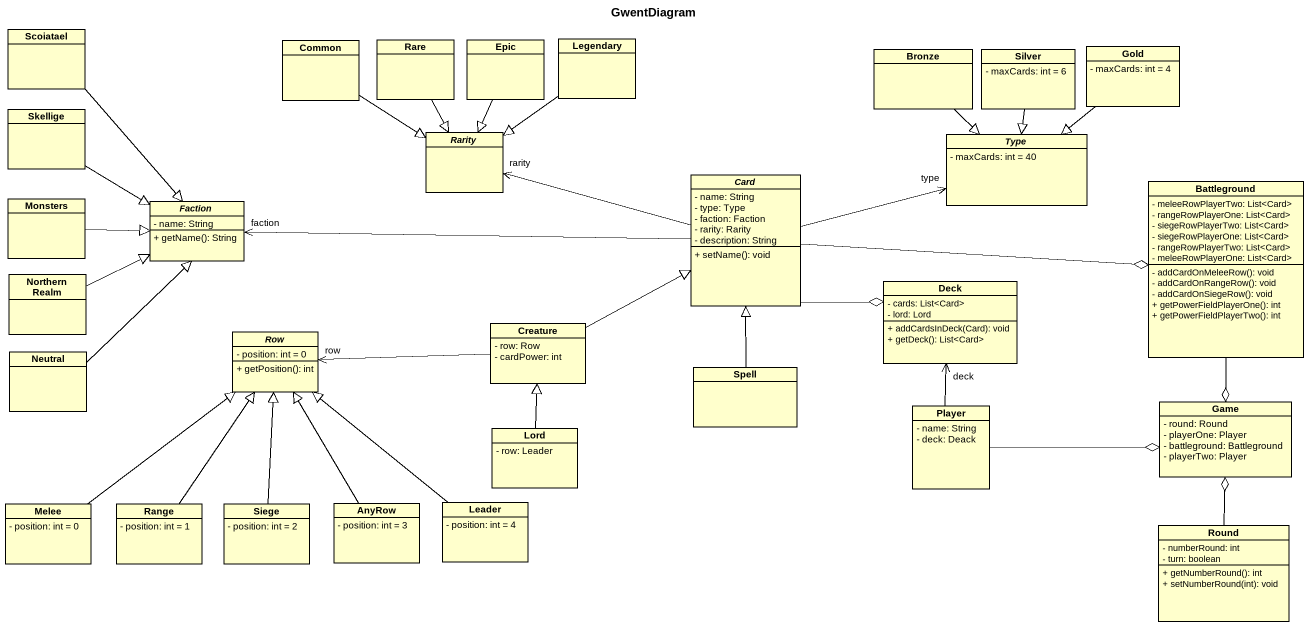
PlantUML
@startuml
title GwentDiagram
hide circle
hide empty members
skinparam classAttributeIconSize 0
class Scoiatael
class Common
class Rare
class Epic
class Legendary
class Bronze
class Silver {
  - maxCards: int = 6
}
class Gold {
  - maxCards: int = 4
}
class Skellige
abstract class Rarity
abstract class Type {
  - maxCards: int = 40
}
abstract class "Card" as Card_ {
  - name: String
  - type: Type
  - faction: Faction
  - rarity: Rarity
  - description: String
  + setName(): void
}
class Battleground {
  - meleeRowPlayerTwo: List<Card>
  - rangeRowPlayerOne: List<Card>
  - siegeRowPlayerTwo: List<Card>
  - siegeRowPlayerOne: List<Card>
  - rangeRowPlayerTwo: List<Card>
  - meleeRowPlayerOne: List<Card>
  - addCardOnMeleeRow(): void
  - addCardOnRangeRow(): void
  - addCardOnSiegeRow(): void
  + getPowerFieldPlayerOne(): int
  + getPowerFieldPlayerTwo(): int
}
class Monsters
abstract class Faction {
  - name: String
  + getName(): String
}
class "Northern Realm" as Northern_Realm
class Deck {
  - cards: List<Card>
  - lord: Lord
  + addCardsInDeck(Card): void
  + getDeck(): List<Card>
}
class Neutral
abstract class Row {
  - position: int = 0
  + getPosition(): int
}
class Creature {
  - row: Row
  - cardPower: int
}
class Spell
class Lord {
  - row: Leader
}
class Player {
  - name: String
  - deck: Deack
}
class Game {
  - round: Round
  - playerOne: Player
  - battleground: Battleground
  - playerTwo: Player
}
class Melee {
  - position: int = 0
}
class Range {
  - position: int = 1
}
class Siege {
  - position: int = 2
}
class AnyRow {
  - position: int = 3
}
class Leader {
  - position: int = 4
}
class Round {
  - numberRound: int
  - turn: boolean
  + getNumberRound(): int
  + setNumberRound(int): void
}
Scoiatael --|> Faction
Common --|> Rarity
Rare --|> Rarity
Epic --|> Rarity
Legendary --|> Rarity
Bronze --|> Type
Silver --|> Type
Gold --|> Type
Skellige --|> Faction
Card_ -left-> "rarity" Rarity
Card_ -right-> "type" Type
Card_ -right-o Battleground
Card_ -left-> "faction" Faction
Card_ -right-o Deck
Battleground --o Game
Monsters -right-|> Faction
Northern_Realm -right-|> Faction
Neutral -up-|> Faction
Creature -right-|> Card_
Creature -left-> "row" Row
Spell -up-|> Card_
Lord -up-|> Creature
Player -up-> "deck" Deck
Player -right-o Game
Melee -up-|> Row
Range -up-|> Row
Siege -up-|> Row
AnyRow -up-|> Row
Leader -up-|> Row
Round -up-o Game
@enduml
